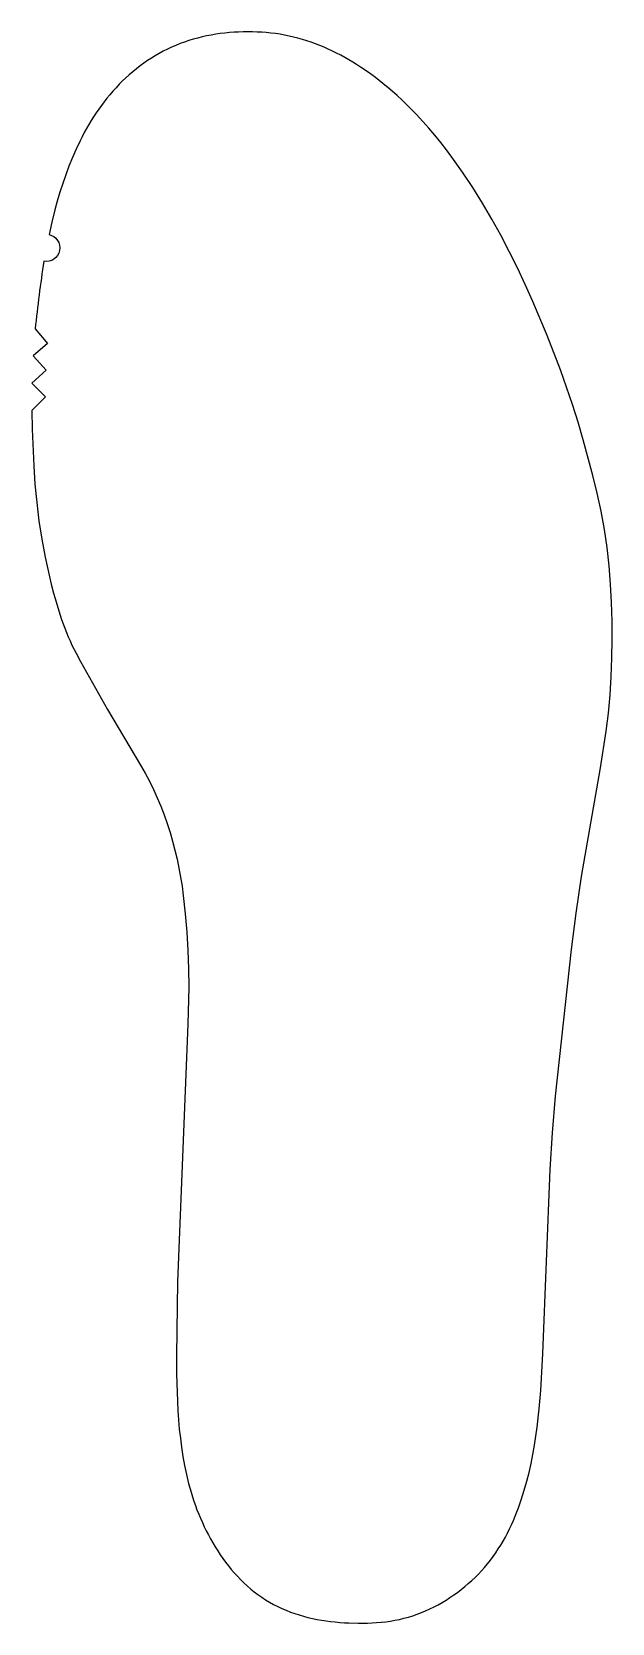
# Model space of a CAD drawing. Header units: millimetres. Extents: x -1432 to -1346, y 101 to 334.
import ezdxf

# ---------------------------------------------------------------- set-up
doc = ezdxf.new("R2010")
doc.units = ezdxf.units.MM
doc.layers.add('DEFAULT', color=7, linetype='Continuous', true_color=0xffffff)

msp = doc.modelspace()

# ---------------------------------------------------------------- linework, layer by layer
at = {"layer": 'DEFAULT', "color": 5, "true_color": 0x0000ff}
msp.add_lwpolyline([(-1428.99, 304.44, -0.987765), (-1429.75, 300.51, 0.010903), (-1431.03, 290.59), (-1429.19, 288.46), (-1431.32, 286.61), (-1429.42, 284.52), (-1431.49, 282.61), (-1429.52, 280.6), (-1431.51, 278.61), (-1431.45, 275.88), (-1431.22, 270.47), (-1431.05, 267.77), (-1430.8, 265.08), (-1430.64, 263.74), (-1430.46, 262.4), (-1430.04, 259.73), (-1429.54, 257.07), (-1428.98, 254.42), (-1428.67, 253.11), (-1428.33, 251.8), (-1427.96, 250.49), (-1427.57, 249.2), (-1427.14, 247.92), (-1426.68, 246.65), (-1426.17, 245.39), (-1425.9, 244.77), (-1425.62, 244.16), (-1425.03, 242.95), (-1424.39, 241.75), (-1420.41, 234.68), (-1415.56, 226.55), (-1414.9, 225.37), (-1414.27, 224.18), (-1413.67, 222.96), (-1413.11, 221.73), (-1412.58, 220.49), (-1412.09, 219.23), (-1411.64, 217.95), (-1411.23, 216.66), (-1410.85, 215.36), (-1410.51, 214.06), (-1410.2, 212.74), (-1409.93, 211.42), (-1409.68, 210.09), (-1409.47, 208.75), (-1409.29, 207.41), (-1408.99, 204.72), (-1408.77, 202.03), (-1408.61, 199.33), (-1408.52, 196.62), (-1408.5, 193.92), (-1408.61, 188.51), (-1410.12, 150.68), (-1410.29, 139.86), (-1410.27, 137.15), (-1410.2, 134.45), (-1410.08, 131.75), (-1409.87, 129.05), (-1409.72, 127.71), (-1409.55, 126.37), (-1409.35, 125.03), (-1409.11, 123.7), (-1408.83, 122.37), (-1408.51, 121.06), (-1408.33, 120.41), (-1408.15, 119.76), (-1407.95, 119.11), (-1407.74, 118.47), (-1407.51, 117.83), (-1407.28, 117.2), (-1407.03, 116.57), (-1406.77, 115.95), (-1406.49, 115.33), (-1406.21, 114.71), (-1405.91, 114.11), (-1405.6, 113.51), (-1405.28, 112.91), (-1404.95, 112.32), (-1404.6, 111.74), (-1404.24, 111.17), (-1403.87, 110.6), (-1403.48, 110.05), (-1403.08, 109.5), (-1402.67, 108.97), (-1402.25, 108.44), (-1401.81, 107.93), (-1401.35, 107.43), (-1400.88, 106.94), (-1400.4, 106.46), (-1399.9, 106.01), (-1399.39, 105.56), (-1398.87, 105.14), (-1398.33, 104.73), (-1397.78, 104.35), (-1397.21, 103.98), (-1396.63, 103.63), (-1396.04, 103.3), (-1395.44, 102.99), (-1394.83, 102.7), (-1394.21, 102.43), (-1393.58, 102.18), (-1392.94, 101.96), (-1392.3, 101.75), (-1391.65, 101.56), (-1391, 101.39), (-1390.34, 101.24), (-1389.67, 101.1), (-1389.01, 100.98), (-1388.34, 100.88), (-1387.67, 100.79), (-1387, 100.72), (-1386.33, 100.66), (-1385.65, 100.61), (-1384.98, 100.58), (-1383.62, 100.54), (-1382.94, 100.54), (-1382.27, 100.56), (-1381.59, 100.58), (-1380.92, 100.62), (-1380.24, 100.68), (-1379.57, 100.76), (-1378.9, 100.85), (-1378.24, 100.97), (-1377.58, 101.1), (-1376.92, 101.26), (-1376.27, 101.44), (-1375.62, 101.64), (-1374.98, 101.86), (-1374.35, 102.1), (-1373.73, 102.36), (-1373.11, 102.63), (-1372.5, 102.93), (-1371.9, 103.25), (-1371.32, 103.58), (-1370.74, 103.93), (-1370.17, 104.3), (-1369.61, 104.68), (-1369.06, 105.07), (-1368.52, 105.48), (-1368, 105.91), (-1367.48, 106.35), (-1366.97, 106.8), (-1366.48, 107.26), (-1366, 107.74), (-1365.54, 108.23), (-1365.09, 108.73), (-1364.65, 109.25), (-1364.23, 109.78), (-1363.83, 110.32), (-1363.44, 110.87), (-1363.07, 111.44), (-1362.71, 112.01), (-1362.37, 112.59), (-1362.04, 113.18), (-1361.72, 113.78), (-1361.42, 114.39), (-1361.13, 115), (-1360.86, 115.62), (-1360.59, 116.24), (-1360.34, 116.87), (-1360.1, 117.5), (-1359.66, 118.78), (-1359.26, 120.07), (-1358.89, 121.37), (-1358.56, 122.68), (-1358.27, 124), (-1358, 125.33), (-1357.76, 126.66), (-1357.55, 127.99), (-1357.36, 129.33), (-1357.06, 132.02), (-1356.83, 134.72), (-1356.52, 140.12), (-1355.46, 167.14), (-1355.12, 172.54), (-1354.66, 177.93), (-1352.32, 199.44), (-1351.65, 204.81), (-1350.86, 210.16), (-1348.07, 226.15), (-1347.25, 231.5), (-1346.92, 234.18), (-1346.67, 236.87), (-1346.5, 239.57), (-1346.4, 242.28), (-1346.37, 244.98), (-1346.39, 247.68), (-1346.46, 250.39), (-1346.59, 253.09), (-1346.8, 255.79), (-1347.11, 258.47), (-1347.51, 261.15), (-1347.99, 263.81), (-1348.56, 266.45), (-1349.2, 269.08), (-1350.6, 274.31), (-1351.37, 276.9), (-1352.19, 279.48), (-1353.96, 284.59), (-1355.9, 289.64), (-1358, 294.62), (-1359.11, 297.09), (-1360.27, 299.53), (-1361.47, 301.96), (-1362.72, 304.35), (-1364.02, 306.72), (-1365.39, 309.06), (-1366.82, 311.36), (-1368.31, 313.61), (-1369.88, 315.81), (-1370.69, 316.9), (-1371.52, 317.96), (-1372.38, 319.01), (-1373.25, 320.04), (-1374.15, 321.05), (-1375.07, 322.05), (-1375.76, 322.77), (-1376.47, 323.48), (-1377.19, 324.17), (-1377.93, 324.85), (-1378.98, 325.78), (-1380.02, 326.64), (-1381.08, 327.48), (-1382.17, 328.28), (-1383.29, 329.04), (-1383.86, 329.41), (-1384.43, 329.76), (-1385.01, 330.11), (-1385.6, 330.45), (-1386.19, 330.77), (-1386.79, 331.08), (-1387.4, 331.38), (-1388.01, 331.67), (-1388.63, 331.94), (-1389.25, 332.2), (-1389.88, 332.45), (-1390.52, 332.68), (-1391.16, 332.89), (-1391.81, 333.09), (-1392.46, 333.27), (-1393.11, 333.44), (-1393.77, 333.59), (-1394.44, 333.72), (-1395.1, 333.84), (-1395.77, 333.94), (-1396.44, 334.02), (-1397.11, 334.09), (-1397.79, 334.14), (-1398.46, 334.18), (-1399.14, 334.2), (-1399.82, 334.21), (-1400.49, 334.2), (-1401.17, 334.18), (-1401.84, 334.14), (-1402.52, 334.09), (-1403.19, 334.02), (-1403.86, 333.94), (-1404.53, 333.84), (-1405.2, 333.73), (-1405.86, 333.6), (-1406.52, 333.46), (-1407.18, 333.29), (-1407.83, 333.12), (-1408.48, 332.92), (-1409.12, 332.7), (-1409.75, 332.47), (-1410.38, 332.22), (-1411, 331.95), (-1411.61, 331.66), (-1412.22, 331.36), (-1412.81, 331.04), (-1413.4, 330.7), (-1413.97, 330.35), (-1414.54, 329.98), (-1415.09, 329.59), (-1415.64, 329.19), (-1416.17, 328.78), (-1416.7, 328.35), (-1417.21, 327.91), (-1417.71, 327.45), (-1418.2, 326.99), (-1418.69, 326.5), (-1419.16, 325.99), (-1419.62, 325.48), (-1420.08, 324.96), (-1420.49, 324.45), (-1420.9, 323.93), (-1421.3, 323.4), (-1421.69, 322.86), (-1422.07, 322.3), (-1422.44, 321.74), (-1422.8, 321.17), (-1423.15, 320.59), (-1423.49, 320), (-1423.81, 319.41), (-1424.13, 318.81), (-1424.44, 318.21), (-1425.02, 316.99), (-1425.56, 315.75), (-1426.06, 314.49), (-1426.53, 313.23), (-1426.97, 311.95), (-1427.39, 310.66), (-1427.77, 309.36), (-1428.13, 308.06), (-1428.58, 306.25)], format="xyb", close=True, dxfattribs=at)

doc.saveas('drawing.dxf')
